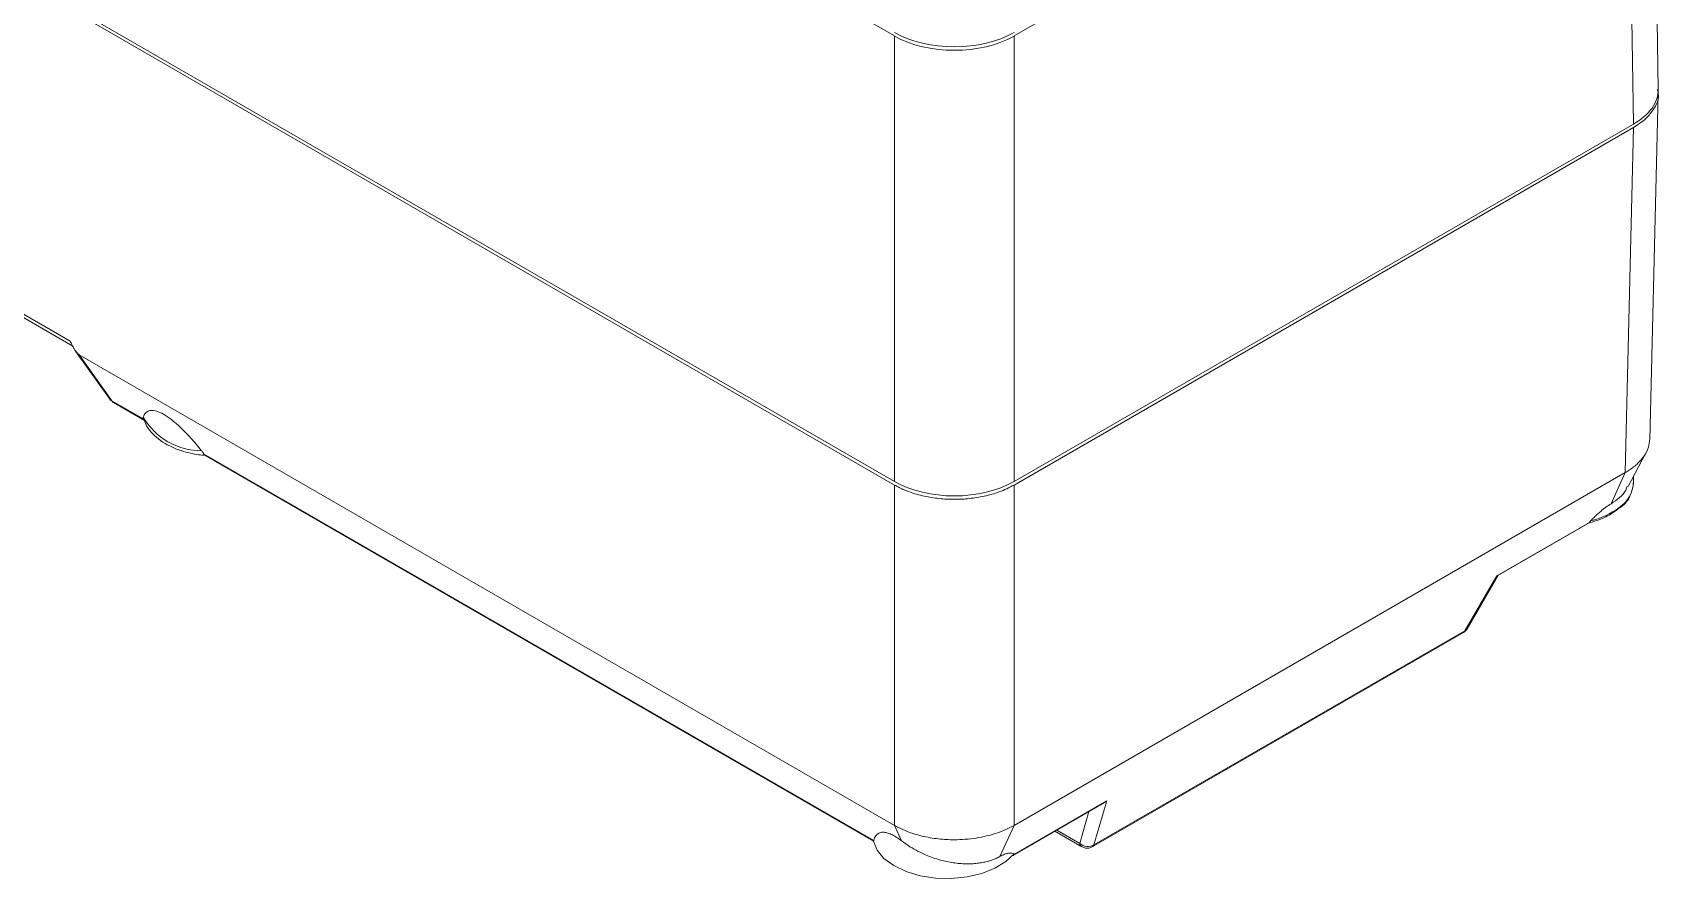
# Model space of a CAD drawing. Header units: millimetres. Extents: x 0 to 297, y 0 to 210.
# Drawn here: x 170.63 to 209.12, y 82.07 to 102.09 of the extents above; entities that cross this region are included whole.
import ezdxf

# ---------------------------------------------------------------- set-up
doc = ezdxf.new("R2010")
doc.units = ezdxf.units.MM

msp = doc.modelspace()

# ---------------------------------------------------------------- linework, layer by layer
at = {"color": 7, "linetype": 'Continuous', "lineweight": 15}
for p, q in [((191.022, 102.005), (163.04, 118.158)), ((209.089, 100.748), (208.931, 111.2)), ((208.346, 110.373), (193.85, 102.005)), ((208.346, 110.373), (208.504, 99.921)), ((162.928, 107.68), (191.022, 91.462)), ((191.022, 91.382), (162.93, 107.599)), ((191.022, 91.462), (191.022, 102.005)), ((193.85, 102.005), (193.85, 91.462)), ((208.889, 92.451), (209.087, 100.648)), ((193.85, 91.462), (208.504, 99.921)), ((193.85, 91.382), (208.501, 99.84)), ((208.501, 99.84), (208.304, 91.674)), ((163.066, 99.667), (171.525, 94.784)), ((163.118, 99.555), (171.585, 94.668)), ((171.653, 94.548), (172.467, 93.402)), ((171.733, 94.465), (191.022, 83.33)), ((171.733, 94.465), (172.508, 93.374)), ((172.508, 93.374), (173.264, 92.938)), ((172.545, 93.331), (173.281, 92.906)), ((173.258, 92.961), (173.264, 92.946)), ((174.677, 92.122), (190.53, 82.97)), ((174.703, 92.085), (190.523, 82.952)), ((208.373, 91.343), (208.79, 92.129)), ((193.85, 83.33), (208.304, 91.674)), ((207.971, 90.938), (208.304, 91.674)), ((208.505, 91.45), (208.505, 91.591)), ((191.022, 83.33), (191.022, 91.382)), ((193.85, 83.33), (193.85, 91.382)), ((205.269, 89.234), (207.459, 90.498)), ((205.292, 89.239), (207.457, 90.489)), ((204.514, 87.934), (205.269, 89.234)), ((204.567, 87.981), (205.304, 89.25)), ((205.269, 89.234), (205.289, 89.243)), ((195.7, 82.823), (204.478, 87.891)), ((195.739, 82.868), (204.514, 87.934)), ((193.853, 82.644), (196.043, 83.908)), ((196.043, 83.908), (195.739, 82.868)), ((196.043, 83.908), (195.986, 83.871)), ((193.823, 82.618), (195.988, 83.868)), ((195.621, 83.656), (195.402, 82.904)), ((191.187, 82.964), (191.022, 83.33)), ((193.85, 83.33), (193.517, 82.594)), ((194.815, 83.19), (195.452, 82.823)), ((195.402, 82.904), (194.86, 83.217))]:
    msp.add_line(p, q, dxfattribs=at)
at = {"color": 7, "linetype": 'Continuous', "lineweight": 15, "flags": 128}
msp.add_lwpolyline([(190.523, 82.955), (190.61, 82.744), (190.773, 82.548), (191.005, 82.377), (191.295, 82.238), (191.629, 82.139), (191.993, 82.083), (192.369, 82.073), (192.74, 82.11), (193.089, 82.192), (193.399, 82.315), (193.657, 82.474), (193.849, 82.66)], dxfattribs=at)
at = {"color": 7, "linetype": 'Continuous', "lineweight": 15}
for centre, radius, start, end in [((174.628, 93.778), 1.585, 209.829, 270.1764), ((207.734, 91.492), 0.772, 304.0468, 356.8516), ((207.063, 92.311), 1.829, 283.3321, 307.0991), ((204.467, 88.04), 0.117, 293.9139, 329.2204)]:
    msp.add_arc(centre, radius, start, end, dxfattribs=at)
for centre, ratio, start_param, end_param in [((192.436, 102.903), 0.5774, 3.927088, 5.49769), ((192.436, 102.821), 0.577332, 3.927029, 5.497749), ((207.089, 100.738), 0.577244, 5.497825, 6.29191), ((192.436, 92.279), 0.577332, 3.927029, 5.497749)]:
    msp.add_ellipse(centre, major_axis=(2, 0), ratio=ratio, start_param=start_param, end_param=end_param, dxfattribs=at)
for points, knots in [([(208.501, 99.84), (208.603, 99.905), (208.793, 100.028), (209.008, 100.302), (209.131, 100.549), (209.071, 100.712), (209.06, 100.741)], [0, 0, 0, 0, 0.264504, 0.494055, 0.913375, 1, 1, 1, 1]), ([(171.733, 94.465), (171.725, 94.471), (171.709, 94.482), (171.685, 94.507), (171.66, 94.538), (171.632, 94.579), (171.598, 94.635), (171.561, 94.705), (171.537, 94.757), (171.525, 94.784)], [0, 0, 0, 0, 0.088195, 0.179554, 0.277317, 0.392991, 0.557249, 0.776162, 1, 1, 1, 1]), ([(172.468, 93.402), (172.468, 93.402), (172.472, 93.386), (172.49, 93.38), (172.508, 93.374)], [0, 0, 0, 0, 0.037914, 1, 1, 1, 1]), ([(172.508, 93.374), (172.515, 93.36), (172.525, 93.341), (172.543, 93.334), (172.547, 93.332)], [0, 0, 0, 0, 0.7499089, 1, 1, 1, 1]), ([(173.253, 92.99), (173.261, 93.008), (173.275, 93.043), (173.306, 93.085), (173.342, 93.117), (173.385, 93.138), (173.452, 93.152), (173.558, 93.142), (173.728, 93.066), (173.926, 92.929), (174.148, 92.734), (174.393, 92.482), (174.548, 92.295), (174.633, 92.193)], [0, 0, 0, 0, 0.068009, 0.131427, 0.190562, 0.24579, 0.297577, 0.404084, 0.500209, 0.596144, 0.702843, 0.838513, 1, 1, 1, 1]), ([(173.253, 92.99), (173.252, 92.983), (173.249, 92.97), (173.259, 92.948), (173.264, 92.938)], [0, 0, 0, 0, 0.5273851, 1, 1, 1, 1]), ([(173.264, 92.946), (173.284, 92.891), (173.33, 92.763), (173.469, 92.59), (173.654, 92.431), (173.88, 92.297), (174.12, 92.199), (174.352, 92.135), (174.545, 92.098), (174.665, 92.087), (174.719, 92.082)], [0, 0, 0, 0, 0.115511, 0.265518, 0.41338, 0.553988, 0.708982, 0.825383, 0.920631, 1, 1, 1, 1]), ([(208.304, 91.674), (208.336, 91.693), (208.447, 91.759), (208.601, 91.882), (208.76, 92.064), (208.866, 92.26), (208.881, 92.405), (208.887, 92.472)], [0, 0, 0, 0, 0.089144, 0.312943, 0.509392, 0.776516, 1, 1, 1, 1]), ([(174.677, 92.122), (174.675, 92.128), (174.669, 92.141), (174.654, 92.166), (174.64, 92.184), (174.633, 92.193)], [0, 0, 0, 0, 0.3109052, 0.6408635, 1, 1, 1, 1]), ([(174.677, 92.122), (174.682, 92.111), (174.688, 92.094), (174.7, 92.089), (174.704, 92.087)], [0, 0, 0, 0, 0.613885, 1, 1, 1, 1]), ([(191.022, 91.382), (191.059, 91.361), (191.133, 91.32), (191.251, 91.266), (191.387, 91.212), (191.545, 91.161), (191.778, 91.104), (192.075, 91.056), (192.436, 91.037), (192.796, 91.056), (193.093, 91.104), (193.326, 91.161), (193.506, 91.219), (193.683, 91.291), (193.794, 91.351), (193.85, 91.382)], [0, 0, 0, 0, 0.049444, 0.09758, 0.144682, 0.206455, 0.270169, 0.385967, 0.500021, 0.61391, 0.729873, 0.793429, 0.85536, 0.926277, 1, 1, 1, 1]), ([(208.354, 91.351), (208.344, 91.32), (208.287, 91.146), (208.113, 91.032), (207.971, 90.938)], [0, 0, 0, 0, 0.180983, 1, 1, 1, 1]), ([(208.149, 90.823), (208.167, 90.834), (208.304, 90.92), (208.453, 91.138), (208.487, 91.346), (208.505, 91.45)], [0, 0, 0, 0, 0.067848, 0.533319, 1, 1, 1, 1]), ([(207.406, 90.472), (207.562, 90.517), (207.852, 90.602), (208.055, 90.753), (208.149, 90.823)], [0, 0, 0, 0, 0.5376843, 1, 1, 1, 1]), ([(207.485, 90.532), (207.512, 90.56), (207.566, 90.614), (207.647, 90.69), (207.741, 90.773), (207.851, 90.861), (207.931, 90.913), (207.971, 90.938)], [0, 0, 0, 0, 0.180407, 0.347834, 0.503786, 0.754214, 1, 1, 1, 1]), ([(207.485, 90.532), (207.478, 90.525), (207.467, 90.513), (207.462, 90.503), (207.459, 90.498)], [0, 0, 0, 0, 0.559639, 1, 1, 1, 1]), ([(204.475, 87.892), (204.481, 87.895), (204.51, 87.907), (204.543, 87.939), (204.559, 87.972), (204.564, 87.983)], [0, 0, 0, 0, 0.167576, 0.723728, 1, 1, 1, 1]), ([(204.475, 87.892), (204.479, 87.893), (204.497, 87.9), (204.507, 87.919), (204.514, 87.934)], [0, 0, 0, 0, 0.2500911, 1, 1, 1, 1]), ([(190.53, 82.97), (190.536, 82.991), (190.548, 83.031), (190.575, 83.08), (190.608, 83.119), (190.648, 83.146), (190.694, 83.163), (190.755, 83.17), (190.834, 83.16), (190.94, 83.122), (191.059, 83.057), (191.144, 82.995), (191.187, 82.964)], [0, 0, 0, 0, 0.113172, 0.218813, 0.317368, 0.409385, 0.495539, 0.576651, 0.690528, 0.795139, 0.896196, 1, 1, 1, 1]), ([(191.022, 83.33), (191.054, 83.312), (191.148, 83.259), (191.302, 83.191), (191.488, 83.126), (191.73, 83.059), (192.049, 83.003), (192.398, 82.984), (192.697, 82.996), (192.954, 83.026), (193.203, 83.075), (193.438, 83.142), (193.658, 83.227), (193.786, 83.296), (193.85, 83.33)], [0, 0, 0, 0, 0.042938, 0.124961, 0.184087, 0.24994, 0.38056, 0.499752, 0.583125, 0.666499, 0.749873, 0.833247, 0.916623, 1, 1, 1, 1]), ([(190.53, 82.97), (190.529, 82.967), (190.526, 82.959), (190.524, 82.957), (190.523, 82.955)], [0, 0, 0, 0, 0.482129, 1, 1, 1, 1]), ([(193.517, 82.594), (193.487, 82.579), (193.427, 82.547), (193.327, 82.508), (193.22, 82.475), (193.103, 82.448), (192.979, 82.43), (192.846, 82.419), (192.707, 82.418), (192.561, 82.426), (192.361, 82.449), (192.092, 82.507), (191.814, 82.604), (191.576, 82.716), (191.378, 82.826), (191.253, 82.916), (191.187, 82.964)], [0, 0, 0, 0, 0.047861, 0.097089, 0.1477195, 0.1997854, 0.2533168, 0.3083414, 0.3648848, 0.4229703, 0.4826198, 0.6016999, 0.7387677, 0.8164091, 0.9034873, 1, 1, 1, 1]), ([(195.402, 82.904), (195.445, 82.863), (195.506, 82.836), (195.63, 82.822), (195.693, 82.836), (195.739, 82.868)], [0, 0, 0, 0, 0.5, 0.5, 1, 1, 1, 1]), ([(195.462, 82.818), (195.488, 82.807), (195.538, 82.788), (195.623, 82.789), (195.673, 82.812), (195.7, 82.824)], [0, 0, 0, 0, 0.335923, 0.64639, 1, 1, 1, 1]), ([(195.739, 82.868), (195.732, 82.853), (195.722, 82.834), (195.704, 82.827), (195.699, 82.826)], [0, 0, 0, 0, 0.74817, 1, 1, 1, 1]), ([(193.849, 82.66), (193.836, 82.664), (193.81, 82.673), (193.765, 82.676), (193.706, 82.671), (193.627, 82.65), (193.553, 82.613), (193.517, 82.594)], [0, 0, 0, 0, 0.181935, 0.349479, 0.50383, 0.75523, 1, 1, 1, 1]), ([(193.807, 82.618), (193.814, 82.618), (193.828, 82.619), (193.843, 82.629), (193.85, 82.639), (193.853, 82.644)], [0, 0, 0, 0, 0.34885, 0.701213, 1, 1, 1, 1]), ([(193.849, 82.66), (193.852, 82.659), (193.857, 82.656), (193.854, 82.648), (193.853, 82.644)], [0, 0, 0, 0, 0.552302, 1, 1, 1, 1])]:
    msp.add_open_spline(points, degree=3, knots=knots, dxfattribs=at)
msp.add_open_spline([(195.402, 82.904), (195.409, 82.861), (195.43, 82.831), (195.462, 82.818)], degree=3, dxfattribs=at)

doc.saveas('drawing.dxf')
